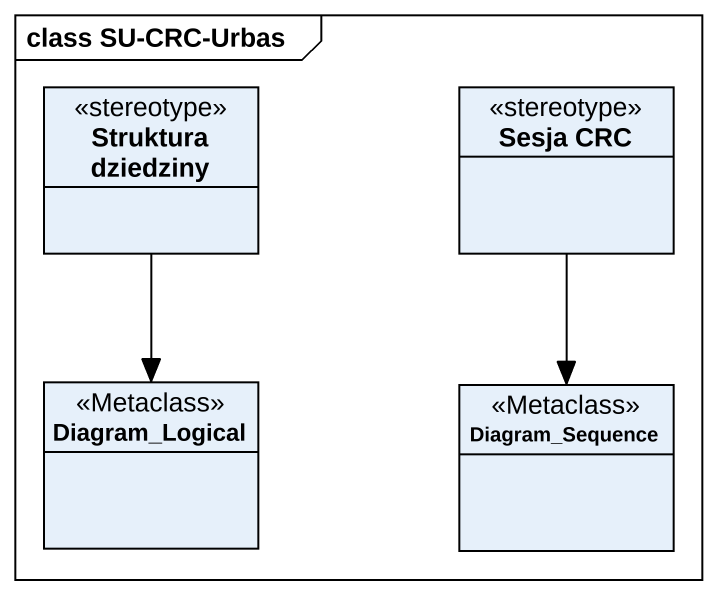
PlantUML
@startuml
mainframe class SU-CRC-Urbas
hide circle
hide empty members
class "Struktura dziedziny" as Struktura_dziedziny <<stereotype>>
class "Sesja CRC" as Sesja_CRC <<stereotype>>
class Diagram_Logical <<Metaclass>>
class Diagram_Sequence <<Metaclass>>
Struktura_dziedziny --> Diagram_Logical
Sesja_CRC --> Diagram_Sequence
@enduml
